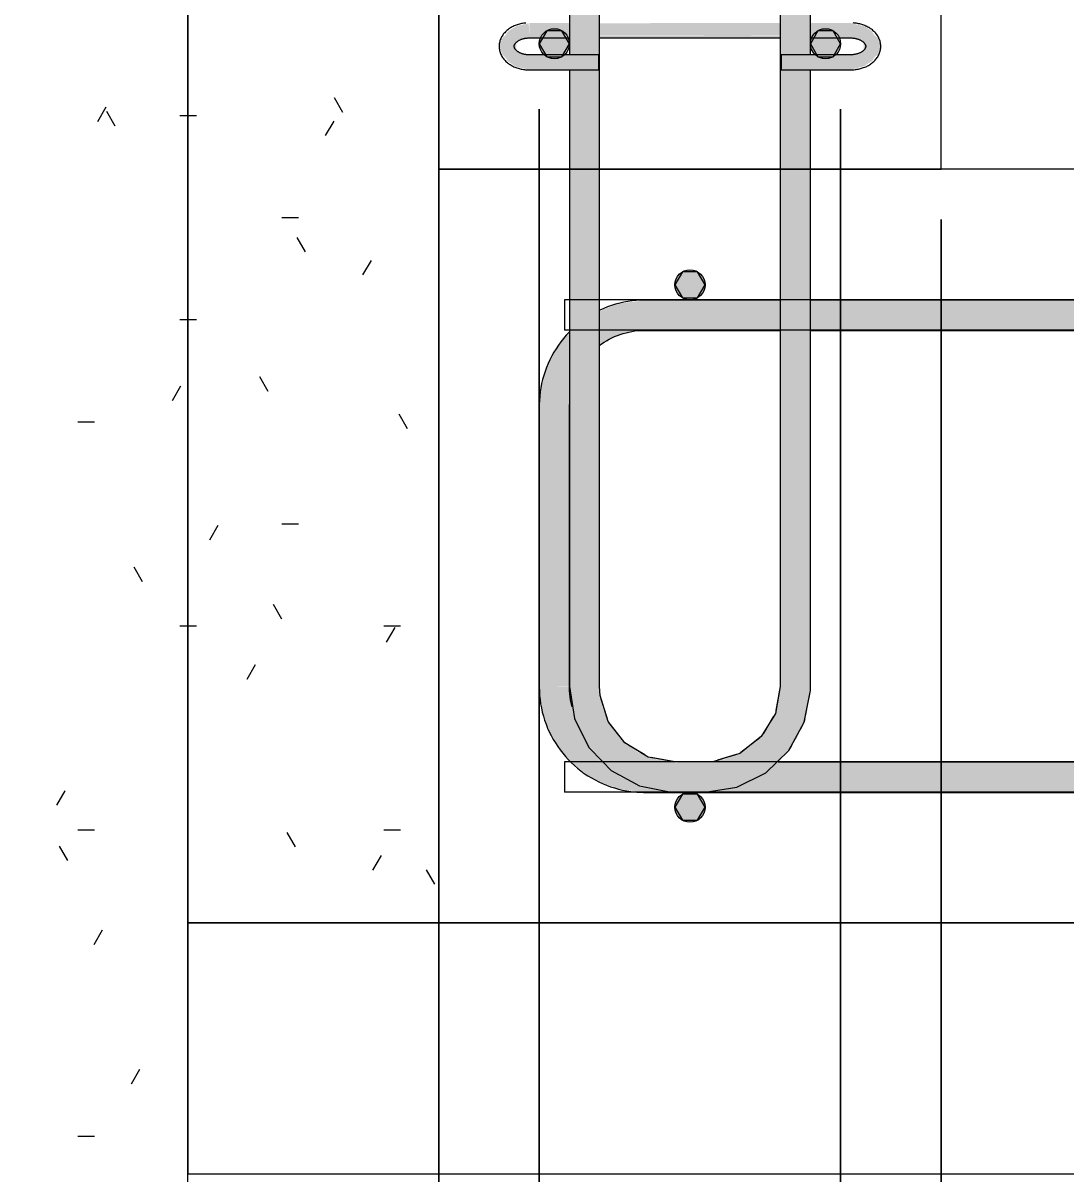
# Model space of a CAD drawing. Header units: millimetres. Extents: x 23200 to 49062, y -2858 to 35213.
# Drawn here: x 40989.7 to 41405.1, y -2100.1 to -1641.7 of the extents above; entities that cross this region are included whole.
import ezdxf

# ---------------------------------------------------------------- set-up
doc = ezdxf.new("R2010")
doc.units = ezdxf.units.MM
for name, color, linetype, lineweight in [('AA_Dim', 7, 'Continuous', 9), ('AA_Dim-20', 7, 'Continuous', 9), ('AF_Element', 7, 'Continuous', 20), ('AF_Element_Грунт', 253, 'Continuous', 20), ('AF_Perekritie', 7, 'Continuous', 60), ('AF_Perekritie_Опалубка', 253, 'Continuous', 20), ('KR_Armatura', 7, 'Continuous', 20), ('KR_Armatura_Tonkie', 7, 'Continuous', 20), ('KR_Fundament', 7, 'Continuous', 20)]:
    doc.layers.add(name, color=color, linetype=linetype, lineweight=lineweight)
doc.styles.add('ISOCPEUR_1', font='isocpeur.ttf', dxfattribs={"width": 0.9, "height": 50})
doc.dimstyles.new('00_Точн_3_знака__прозр_', dxfattribs={"dimscale": 304.8, "dimtxt": 49.799059, "dimasz": 0.111549, "dimexe": 0.098425, "dimexo": 0.065617, "dimgap": 0.006562, "dimtad": 1, "dimdec": 3, "dimrnd": 0.001, "dimdsep": 46, "dimtxsty": 'ISOCPEUR_1', "dimblk1": 'OBLIQUE', "dimblk2": 'OBLIQUE', "dimsah": 1, "dimcen": 0.09, "dimdle": 0.098425, "dimazin": 0, "dimtfac": 1, "dimtdec": 4, "dimtix": 1, "dimtmove": 0, "dimatfit": 3, "dimfxl": 1, "dimtvp": 1, "dimtolj": 1, "dimtzin": 0, "dimlwd": 18, "dimlwe": 18, "dimarcsym": 2})
doc.dimstyles.new('05_Округл_1мм__прозр_', dxfattribs={"dimscale": 304.8, "dimtxt": 49.799059, "dimasz": 0.111549, "dimexe": 0.098425, "dimexo": 0.065617, "dimgap": 0.006562, "dimtad": 1, "dimdec": 0, "dimdsep": 46, "dimtxsty": 'ISOCPEUR_1', "dimblk1": 'OBLIQUE', "dimblk2": 'OBLIQUE', "dimsah": 1, "dimcen": 0.09, "dimdle": 0.098425, "dimazin": 0, "dimtfac": 1, "dimtdec": 4, "dimtix": 1, "dimtmove": 0, "dimatfit": 3, "dimfxl": 1, "dimtvp": 1, "dimtolj": 1, "dimtzin": 0, "dimlwd": 18, "dimlwe": 18, "dimarcsym": 2})
doc.dimstyles.new('05_Округл_1мм__прозр__1', dxfattribs={"dimscale": 304.8, "dimtxt": 49.799059, "dimasz": 0.111549, "dimexe": 0.098425, "dimexo": 0.065617, "dimgap": 0.006562, "dimtad": 1, "dimdec": 0, "dimdsep": 46, "dimtxsty": 'ISOCPEUR_1', "dimblk1": 'OBLIQUE', "dimblk2": 'OBLIQUE', "dimsah": 1, "dimcen": 0.09, "dimdle": 0.098425, "dimazin": 0, "dimtfac": 1, "dimtdec": 4, "dimtix": 1, "dimtmove": 1, "dimatfit": 3, "dimfxl": 1, "dimtvp": 1, "dimtolj": 1, "dimtzin": 0, "dimlwd": 18, "dimlwe": 18, "dimarcsym": 2})
pattern_1 = [(0, (-40349.91, -175), (162.56, 40.64), [6.706, -115.214, 6.706, -115.214, -650.24]), (0, (-40349.91, -175), (162.56, 40.64), [-243.84, 6.706, -237.134, 6.706, -115.214, -284.48]), (0, (-40349.91, -175), (162.56, 40.64), [-609.6, 6.706, -74.574, 6.706, -196.494]), (120, (-40288.95, -154.68), (-116.47527, 120.4611), [6.706, -115.214, 6.706, -115.214, -650.24]), (120, (-40288.95, -154.68), (-116.47527, 120.4611), [-243.84, 6.706, -237.134, 6.706, -115.214, -284.48]), (120, (-40288.95, -154.68), (-116.47527, 120.4611), [-609.6, 6.706, -74.574, 6.706, -196.494]), (240, (-40268.63, -73.4), (-46.08473, -161.1011), [6.706, -115.214, 6.706, -115.214, -650.24]), (240, (-40268.63, -73.4), (-46.08473, -161.1011), [-243.84, 6.706, -237.134, 6.706, -115.214, -284.48]), (240, (-40268.63, -73.4), (-46.08473, -161.1011), [-609.6, 6.706, -74.574, 6.706, -196.494])]

# ---------------------------------------------------------------- blocks, each defined once
blk = doc.blocks.new('Перекрытия 2 - Перекрытия 1-3673030-Сечение 5')
at = {"layer": 'AF_Perekritie', "lineweight": 20}
for p, q in [((-34545, -270.13), (-34545, -1700)), ((-34345, -1700), (-34345, -270.13)), ((-34545, -1700), (-34345, -1700))]:
    blk.add_line(p, q, dxfattribs=at)
blk = doc.blocks.new('265_Выпуск П одной длины _НесАрм_РабПлоск_ - В1 _d12_-V55-Сечение 5')
at = {"layer": 'KR_Armatura_Tonkie'}
for p, q in [((-34493, -1647.68), (-34493, -1654.45)), ((-34481, -1752), (-34481, -1647.68)), ((-34409, -1647.66), (-34409, -1752)), ((-34397, -1654.41), (-34397, -1647.67)), ((-34493, -1660.41), (-34493, -1752)), ((-34397, -1752), (-34397, -1660.37)), ((-34493, -1752), (-34493, -1764)), ((-34481, -1756.51), (-34481, -1752)), ((-34493, -1764), (-34493, -1764.81)), ((-34409, -1764.11), (-34409, -1906)), ((-34397, -1906), (-34397, -1764.1)), ((-34481, -1906), (-34481, -1770.44)), ((-34493, -1794.13), (-34493, -1906)), ((-34409, -1906), (-34410.75, -1915.51)), ((-34478.03, -1918.46), (-34480.34, -1910.99)), ((-34471.36, -1927.87), (-34477.27, -1920.3)), ((-34411.79, -1918.03), (-34415.72, -1924.52)), ((-34463.03, -1933.21), (-34469.52, -1929.28)), ((-34417.13, -1926.36), (-34424.7, -1932.27)), ((-34426.54, -1933.03), (-34434.01, -1935.34)), ((-34451, -1936), (-34460.51, -1934.25)), ((-34439, -1936), (-34451, -1936))]:
    blk.add_line(p, q, dxfattribs=at)
at = {"layer": 'KR_Armatura_Tonkie', "flags": 128}
for points in [[(-34397.57, -1910.33), (-34397.03, -1907.53), (-34397, -1906)], [(-34400.86, -1922.74), (-34399.45, -1920.14), (-34399.16, -1918.63)], [(-34407.31, -1933.1), (-34405.57, -1931.42), (-34404.48, -1929.41)]]:
    blk.add_lwpolyline(points, dxfattribs=at)
blk = doc.blocks.new('265_Выпуск П одной длины _НесАрм_РабПлоск_ - В1 _d12_-V56-Сечение 5')
at = {"layer": 'KR_Armatura_Tonkie'}
for points in [[(-34493, -1906), (-34481, -1906), (-34481.2, 430), (-34493, 430), (-34492.8, -454.41), (-34481.27, -454.51), (-34481.43, -460.41), (-34493, -460.41), (-34492.8, -854.41), (-34481.27, -854.51), (-34481.27, -860.41), (-34493, -860.41), (-34492.8, -1254.41), (-34481.27, -1254.51), (-34481.27, -1260.41), (-34493, -1260.41), (-34492.8, -1654.41), (-34481.27, -1654.51), (-34481.27, -1660.41), (-34493, -1660.41), (-34493, -1897.57)], [(-34403, -1906), (-34397, -1906), (-34397.2, -1660.41), (-34408.73, -1660.31), (-34408.73, -1654.41), (-34397, -1654.41), (-34397.2, -1260.41), (-34408.73, -1260.31), (-34408.63, -1254.41), (-34397, -1254.41), (-34397.2, -860.41), (-34408.73, -860.31), (-34408.53, -854.41), (-34397, -854.41), (-34397.2, -460.41), (-34408.73, -460.31), (-34408.73, -454.41), (-34397, -454.41), (-34397.2, 430), (-34409, 430), (-34408.77, -1906), (-34404.55, -1906)], [(-34451, -1948), (-34451, -1936), (-34459.29, -1934.76), (-34466, -1931.98), (-34472.21, -1927.21), (-34476.98, -1921), (-34479.98, -1913.76), (-34481.2, -1906), (-34493, -1906), (-34491.57, -1916.87), (-34487.37, -1927), (-34480.31, -1936), (-34471.51, -1942.58), (-34461.13, -1946.67), (-34454.08, -1947.59)], [(-34439, -1948), (-34428.13, -1946.57), (-34417.8, -1942.22), (-34408.94, -1935.23), (-34402.42, -1926.51), (-34398.43, -1916.87), (-34397.2, -1906), (-34409, -1906), (-34410.24, -1914.29), (-34413.02, -1921), (-34417.79, -1927.21), (-34424, -1931.98), (-34431.24, -1934.98), (-34439, -1936.2), (-34439, -1947.8)], [(-34443.52, -1948), (-34439, -1947.8), (-34439, -1936), (-34451, -1936.23), (-34451, -1948), (-34450.56, -1948)]]:
    blk.add_hatch(color=256, dxfattribs=at).paths.add_polyline_path(points)
for p, q in [((-34481, -1752), (-34481, -228.13)), ((-34409, -228.13), (-34409, -1752)), ((-34397, -1654.41), (-34397, -1260.37)), ((-34493, -1260.41), (-34493, -1654.45)), ((-34493, -1660.41), (-34493, -1752)), ((-34397, -1752), (-34397, -1660.37)), ((-34493, -1752), (-34493, -1764)), ((-34481, -1764), (-34481, -1752)), ((-34409, -1752), (-34409, -1764)), ((-34397, -1764), (-34397, -1752)), ((-34493, -1764), (-34493, -1906)), ((-34481, -1906), (-34481, -1764)), ((-34409, -1764), (-34409, -1906)), ((-34397, -1906), (-34397, -1764)), ((-34439, -1936), (-34451, -1936)), ((-34451, -1948), (-34439, -1948))]:
    blk.add_line(p, q, dxfattribs=at)
at = {"layer": 'KR_Armatura_Tonkie', "flags": 128}
for points in [[(-34493, -1906), (-34491.04, -1918.69), (-34485.33, -1930.19), (-34479.89, -1935.84)], [(-34451, -1936), (-34461.66, -1934.04), (-34470.92, -1928.43), (-34477.59, -1919.89), (-34480.79, -1909.54), (-34481, -1906)], [(-34409, -1906), (-34410.96, -1916.66), (-34416.57, -1925.92), (-34425.11, -1932.59), (-34435.46, -1935.79), (-34439, -1936)], [(-34410.15, -1935.84), (-34405.57, -1931.42), (-34399.45, -1920.14), (-34397.03, -1907.53), (-34397, -1906)], [(-34479.73, -1936), (-34476.42, -1939.43), (-34465.14, -1945.55), (-34452.53, -1947.97), (-34451, -1948)], [(-34439, -1948), (-34426.31, -1946.04), (-34414.81, -1940.33), (-34410.32, -1936)]]:
    blk.add_lwpolyline(points, dxfattribs=at)
blk = doc.blocks.new('грунт подушка2 - грунт подушка2-3862948-Сечение 5')
at = {"layer": 'AF_Element', "lineweight": 9}
h = blk.add_hatch(dxfattribs=at)
h.set_pattern_fill('FP_6', color=256, style=0, pattern_type=2)
h.set_pattern_definition(pattern_1)
h.paths.add_polyline_path([(-34645, -2000), (-34545, -2000), (-34545, -1200), (-34645, -1200), (-34645, -1961.35)])
at = {"layer": 'AF_Element'}
for p, q in [((-34645, -1200), (-34645, -2000)), ((-34545, -2000), (-34545, -1200)), ((-34645, -2000), (-34545, -2000))]:
    blk.add_line(p, q, dxfattribs=at)
blk = doc.blocks.new('грунт подушка6 - грунт подушка1-3863630-Сечение 5')
at = {"layer": 'AF_Element', "lineweight": 9}
h = blk.add_hatch(dxfattribs=at)
h.set_pattern_fill('FP_6', color=256, style=0, pattern_type=2)
h.set_pattern_definition(pattern_1)
h.paths.add_polyline_path([(-34830.58, -2300.13), (-34645, -2300.13), (-34645, -1200.13), (-34830.58, -1200.13), (-34830.58, -1703.79), (-34814.88, -1703.79), (-34814.88, -1726.31), (-34830.58, -1726.31), (-34795.94, -1737.31), (-34830.58, -1748.31), (-34830.58, -2165.44)])
at = {"layer": 'AF_Element'}
blk.add_line((-34645, -2300.13), (-34645, -1200.13), dxfattribs=at)
blk = doc.blocks.new('261_Шпилька массив _НесАрм_РабПлоск_ - 6 А240-3909378-Сечение 5')
at = {"layer": 'KR_Armatura_Tonkie', "flags": 128}
for points in [[(-34510.33, -1641.74), (-34510.77, -1641.78), (-34511.21, -1641.84), (-34511.65, -1641.91), (-34512.08, -1641.99), (-34512.52, -1642.08), (-34512.94, -1642.19), (-34513.36, -1642.31), (-34513.78, -1642.44), (-34514.19, -1642.59), (-34514.6, -1642.74), (-34515, -1642.91), (-34515.39, -1643.09), (-34515.77, -1643.29), (-34516.15, -1643.49), (-34516.52, -1643.71), (-34516.87, -1643.94), (-34517.22, -1644.19), (-34517.56, -1644.44), (-34517.89, -1644.71), (-34518.2, -1644.99), (-34518.5, -1645.28), (-34518.79, -1645.59), (-34519.07, -1645.91), (-34519.33, -1646.24), (-34519.58, -1646.58), (-34519.81, -1646.93), (-34520.02, -1647.29), (-34520.21, -1647.67), (-34520.38, -1648.05), (-34520.54, -1648.44), (-34520.67, -1648.84), (-34520.78, -1649.25), (-34520.87, -1649.67), (-34520.94, -1650.09), (-34520.98, -1650.51), (-34521, -1650.93), (-34521, -1651.05)], [(-34369, -1651.05), (-34369.01, -1650.62), (-34369.05, -1650.2), (-34369.11, -1649.78), (-34369.19, -1649.36), (-34369.3, -1648.95), (-34369.42, -1648.55), (-34369.57, -1648.16), (-34369.74, -1647.77), (-34369.93, -1647.39), (-34370.14, -1647.03), (-34370.36, -1646.67), (-34370.6, -1646.33), (-34370.86, -1646), (-34371.13, -1645.67), (-34371.42, -1645.37), (-34371.72, -1645.07), (-34372.03, -1644.79), (-34372.35, -1644.51), (-34372.69, -1644.25), (-34373.03, -1644.01), (-34373.39, -1643.77), (-34373.75, -1643.55), (-34374.13, -1643.34), (-34374.51, -1643.14), (-34374.9, -1642.96), (-34375.29, -1642.79), (-34375.7, -1642.63), (-34376.11, -1642.48), (-34376.52, -1642.34), (-34376.94, -1642.22), (-34377.37, -1642.11), (-34377.8, -1642.01), (-34378.23, -1641.93), (-34378.67, -1641.86), (-34379.11, -1641.8), (-34379.55, -1641.75), (-34379.99, -1641.71)], [(-34376.47, -1648.92), (-34376.31, -1649.04), (-34376.16, -1649.15), (-34376.01, -1649.27), (-34375.88, -1649.39), (-34375.76, -1649.51)], [(-34521, -1651.05), (-34520.99, -1651.47), (-34520.95, -1651.89), (-34520.89, -1652.31), (-34520.81, -1652.73), (-34520.7, -1653.14), (-34520.58, -1653.54), (-34520.43, -1653.93), (-34520.26, -1654.32), (-34520.07, -1654.7), (-34519.86, -1655.06), (-34519.64, -1655.42), (-34519.4, -1655.76), (-34519.14, -1656.1), (-34518.87, -1656.42), (-34518.58, -1656.72), (-34518.28, -1657.02), (-34517.97, -1657.31), (-34517.65, -1657.58), (-34517.31, -1657.84), (-34516.97, -1658.08), (-34516.61, -1658.32), (-34516.25, -1658.54), (-34515.87, -1658.75), (-34515.49, -1658.95), (-34515.1, -1659.13), (-34514.71, -1659.3), (-34514.3, -1659.46), (-34513.89, -1659.61), (-34513.48, -1659.75), (-34513.06, -1659.87), (-34512.63, -1659.98), (-34512.2, -1660.08), (-34511.77, -1660.16), (-34511.33, -1660.23), (-34510.89, -1660.29), (-34510.45, -1660.34), (-34510.01, -1660.38), (-34509.56, -1660.4), (-34509.12, -1660.41), (-34509, -1660.41)], [(-34513.53, -1653.17), (-34513.69, -1653.05), (-34513.84, -1652.94), (-34513.99, -1652.82), (-34514.12, -1652.7), (-34514.24, -1652.58)], [(-34381, -1660.41), (-34380.56, -1660.4), (-34380.11, -1660.38), (-34379.67, -1660.35), (-34379.23, -1660.31), (-34378.79, -1660.25), (-34378.35, -1660.18), (-34377.92, -1660.1), (-34377.48, -1660.01), (-34377.06, -1659.9), (-34376.64, -1659.78), (-34376.22, -1659.65), (-34375.81, -1659.51), (-34375.4, -1659.35), (-34375, -1659.18), (-34374.61, -1659), (-34374.23, -1658.8), (-34373.85, -1658.6), (-34373.48, -1658.38), (-34373.13, -1658.15), (-34372.78, -1657.9), (-34372.44, -1657.65), (-34372.11, -1657.38), (-34371.8, -1657.1), (-34371.5, -1656.81), (-34371.21, -1656.5), (-34370.93, -1656.18), (-34370.67, -1655.85), (-34370.42, -1655.51), (-34370.19, -1655.16), (-34369.98, -1654.8), (-34369.79, -1654.42), (-34369.62, -1654.04), (-34369.46, -1653.65), (-34369.33, -1653.25), (-34369.22, -1652.84), (-34369.13, -1652.42), (-34369.06, -1652.01), (-34369.02, -1651.58), (-34369, -1651.16), (-34369, -1651.05)]]:
    blk.add_lwpolyline(points, dxfattribs=at)
blk = doc.blocks.new('261_Шпилька массив _НесАрм_РабПлоск_ - 6 А240-3909201-Сечение 5')
at = {"layer": 'KR_Armatura_Tonkie'}
for points in [[(-34509, -1659.53), (-34509, -1654.41), (-34514.2, -1652.99), (-34514.2, -1648.92), (-34509, -1646.8), (-34509.22, -1641.78), (-34509.43, -1641.88), (-34513.96, -1642.9), (-34517.49, -1645.05), (-34518.34, -1646.5), (-34519.69, -1647.77), (-34521, -1651.05), (-34517.49, -1657.05), (-34510.35, -1659.14)], [(-34381, -1659.53), (-34372.51, -1657.05), (-34369, -1651.05), (-34370.33, -1647.69), (-34371.73, -1646.38), (-34372.51, -1645.05), (-34375.26, -1643.09), (-34381, -1641.78), (-34381, -1646.8), (-34375.8, -1648.92), (-34375.8, -1652.44), (-34376.4, -1653.15), (-34381, -1654.51), (-34381, -1658.91)], [(-34485.78, -1659.53), (-34481.27, -1659.53), (-34481.27, -1654.41), (-34509, -1654.51), (-34509, -1659.53), (-34499.87, -1659.53)], [(-34387.16, -1659.53), (-34381, -1659.53), (-34381, -1654.41), (-34408.73, -1654.51), (-34408.73, -1659.53), (-34401.25, -1659.53)], [(-34485.78, -1660.41), (-34481.27, -1660.31), (-34481.27, -1659.53), (-34509, -1659.53), (-34509, -1660.41), (-34499.87, -1660.41)], [(-34387.16, -1660.41), (-34381, -1660.31), (-34381, -1659.53), (-34408.73, -1659.53), (-34408.73, -1660.41), (-34401.25, -1660.41)]]:
    blk.add_hatch(color=256, dxfattribs=at).paths.add_polyline_path(points)
h = blk.add_hatch(color=256, dxfattribs=at)
h.paths.add_polyline_path([(-34443.52, -1646.8), (-34409, -1646.67), (-34409, -1641.68), (-34481, -1641.85), (-34481, -1646.8), (-34457.61, -1646.8)])
h.paths.add_polyline_path([(-34508.37, -1646.8), (-34493, -1646.8), (-34493, -1641.68), (-34509, -1641.78), (-34509, -1646.8)])
h.paths.add_polyline_path([(-34381, -1646.8), (-34381, -1641.68), (-34397, -1641.78), (-34397, -1646.8), (-34387.09, -1646.8)])
h = blk.add_hatch(color=256, dxfattribs=at)
h.paths.add_polyline_path([(-34509, -1660.41), (-34509, -1659.53), (-34517.49, -1657.05), (-34514.4, -1659.07), (-34509.22, -1660.31)])
h.paths.add_polyline_path([(-34518.27, -1655.71), (-34520.95, -1651.18), (-34519.67, -1654.4), (-34518.8, -1655.22)])
h.paths.add_polyline_path([(-34514.2, -1649.65), (-34513.53, -1648.92), (-34509, -1647.58), (-34509, -1646.8), (-34514.2, -1648.94)])
h = blk.add_hatch(color=256, dxfattribs=at)
h.paths.add_polyline_path([(-34385.69, -1647.68), (-34381, -1647.58), (-34381, -1646.8), (-34397, -1646.8), (-34397, -1647.68), (-34387.16, -1647.68)])
h.paths.add_polyline_path([(-34509, -1647.68), (-34493, -1647.58), (-34493, -1646.8), (-34509, -1646.8), (-34509, -1647.58)])
h.paths.add_polyline_path([(-34481, -1647.68), (-34409, -1647.51), (-34409, -1646.8), (-34481, -1646.91), (-34481, -1647.6)])
h = blk.add_hatch(color=256, dxfattribs=at)
h.paths.add_polyline_path([(-34381, -1660.41), (-34379.63, -1660.01), (-34375.6, -1658.92), (-34373.07, -1657.21), (-34381, -1659.53), (-34381, -1660.31)])
h.paths.add_polyline_path([(-34371.66, -1655.59), (-34370.31, -1654.32), (-34369, -1651.05), (-34371.44, -1655.22)])
h.paths.add_polyline_path([(-34375.8, -1649.1), (-34375.8, -1648.92), (-34381, -1646.8), (-34381, -1647.68), (-34375.89, -1649.08)])
for p, q in [((-34509, -1647.68), (-34493, -1647.68)), ((-34481, -1647.68), (-34408.98, -1647.68)), ((-34397.02, -1647.68), (-34381, -1647.68)), ((-34481.27, -1654.41), (-34509, -1654.41)), ((-34481.27, -1654.41), (-34481.27, -1659.53)), ((-34481.27, -1655.21), (-34481.27, -1654.51)), ((-34381, -1654.41), (-34408.73, -1654.41)), ((-34408.73, -1659.53), (-34408.73, -1654.41)), ((-34408.73, -1654.51), (-34408.73, -1655.21)), ((-34481.27, -1660.31), (-34481.27, -1655.29)), ((-34408.73, -1655.29), (-34408.73, -1660.31)), ((-34509, -1660.41), (-34481.27, -1660.41)), ((-34481.27, -1659.53), (-34481.27, -1660.41)), ((-34408.73, -1660.41), (-34408.73, -1659.53)), ((-34408.73, -1660.41), (-34381, -1660.41))]:
    blk.add_line(p, q, dxfattribs=at)
at = {"layer": 'KR_Armatura_Tonkie', "flags": 128}
for points in [[(-34510.33, -1641.74), (-34510.77, -1641.78), (-34511.21, -1641.84), (-34511.65, -1641.91), (-34512.08, -1641.99), (-34512.52, -1642.08), (-34512.94, -1642.19), (-34513.36, -1642.31), (-34513.78, -1642.44), (-34514.19, -1642.59), (-34514.6, -1642.74), (-34515, -1642.91), (-34515.39, -1643.09), (-34515.77, -1643.29), (-34516.15, -1643.49), (-34516.52, -1643.71), (-34516.87, -1643.94), (-34517.22, -1644.19), (-34517.56, -1644.44), (-34517.89, -1644.71), (-34518.2, -1644.99), (-34518.5, -1645.28), (-34518.79, -1645.59), (-34519.07, -1645.91), (-34519.33, -1646.24), (-34519.58, -1646.58), (-34519.81, -1646.93), (-34520.02, -1647.29), (-34520.21, -1647.67), (-34520.38, -1648.05), (-34520.54, -1648.44), (-34520.67, -1648.84), (-34520.78, -1649.25), (-34520.87, -1649.67), (-34520.94, -1650.09), (-34520.98, -1650.51), (-34521, -1650.93), (-34521, -1651.05)], [(-34369, -1651.05), (-34369.01, -1650.62), (-34369.05, -1650.2), (-34369.11, -1649.78), (-34369.19, -1649.36), (-34369.3, -1648.95), (-34369.42, -1648.55), (-34369.57, -1648.16), (-34369.74, -1647.77), (-34369.93, -1647.39), (-34370.14, -1647.03), (-34370.36, -1646.67), (-34370.6, -1646.33), (-34370.86, -1646), (-34371.13, -1645.67), (-34371.42, -1645.37), (-34371.72, -1645.07), (-34372.03, -1644.79), (-34372.35, -1644.51), (-34372.69, -1644.25), (-34373.03, -1644.01), (-34373.39, -1643.77), (-34373.75, -1643.55), (-34374.13, -1643.34), (-34374.51, -1643.14), (-34374.9, -1642.96), (-34375.29, -1642.79), (-34375.7, -1642.63), (-34376.11, -1642.48), (-34376.52, -1642.34), (-34376.94, -1642.22), (-34377.37, -1642.11), (-34377.8, -1642.01), (-34378.23, -1641.93), (-34378.67, -1641.86), (-34379.11, -1641.8), (-34379.55, -1641.75), (-34379.99, -1641.71)], [(-34515, -1651.05), (-34515, -1650.96), (-34514.99, -1650.87), (-34514.98, -1650.79), (-34514.96, -1650.7), (-34514.94, -1650.61), (-34514.91, -1650.51), (-34514.87, -1650.42), (-34514.83, -1650.32), (-34514.77, -1650.21), (-34514.71, -1650.11), (-34514.65, -1650), (-34514.57, -1649.89), (-34514.48, -1649.77), (-34514.38, -1649.66), (-34514.27, -1649.54), (-34514.15, -1649.42), (-34514.02, -1649.3), (-34513.88, -1649.18), (-34513.73, -1649.07), (-34513.57, -1648.95), (-34513.4, -1648.84), (-34513.22, -1648.73), (-34513.03, -1648.62), (-34512.83, -1648.52), (-34512.62, -1648.42), (-34512.41, -1648.33), (-34512.18, -1648.24), (-34511.95, -1648.16), (-34511.71, -1648.08), (-34511.47, -1648.01), (-34511.22, -1647.94), (-34510.96, -1647.88), (-34510.7, -1647.83), (-34510.43, -1647.79), (-34510.17, -1647.75), (-34509.9, -1647.72), (-34509.62, -1647.7), (-34509.35, -1647.69), (-34509.07, -1647.68), (-34509, -1647.68)], [(-34381, -1647.68), (-34380.72, -1647.69), (-34380.45, -1647.7), (-34380.18, -1647.72), (-34379.91, -1647.74), (-34379.64, -1647.78), (-34379.37, -1647.82), (-34379.11, -1647.87), (-34378.85, -1647.93), (-34378.6, -1647.99), (-34378.35, -1648.06), (-34378.11, -1648.13), (-34377.88, -1648.22), (-34377.65, -1648.3), (-34377.44, -1648.4), (-34377.22, -1648.49), (-34377.02, -1648.6), (-34376.83, -1648.7), (-34376.65, -1648.81), (-34376.47, -1648.92), (-34376.31, -1649.04), (-34376.16, -1649.15), (-34376.01, -1649.27), (-34375.88, -1649.39), (-34375.76, -1649.51), (-34375.65, -1649.62), (-34375.55, -1649.74), (-34375.46, -1649.85), (-34375.37, -1649.97), (-34375.3, -1650.08), (-34375.24, -1650.18), (-34375.19, -1650.29), (-34375.14, -1650.39), (-34375.1, -1650.49), (-34375.07, -1650.58), (-34375.05, -1650.67), (-34375.03, -1650.76), (-34375.01, -1650.85), (-34375, -1650.94), (-34375, -1651.02), (-34375, -1651.05)], [(-34521, -1651.05), (-34520.99, -1651.47), (-34520.95, -1651.89), (-34520.89, -1652.31), (-34520.81, -1652.73), (-34520.7, -1653.14), (-34520.58, -1653.54), (-34520.43, -1653.93), (-34520.26, -1654.32), (-34520.07, -1654.7), (-34519.86, -1655.06), (-34519.64, -1655.42), (-34519.4, -1655.76), (-34519.14, -1656.1), (-34518.87, -1656.42), (-34518.58, -1656.72), (-34518.28, -1657.02), (-34517.97, -1657.31), (-34517.65, -1657.58), (-34517.31, -1657.84), (-34516.97, -1658.08), (-34516.61, -1658.32), (-34516.25, -1658.54), (-34515.87, -1658.75), (-34515.49, -1658.95), (-34515.1, -1659.13), (-34514.71, -1659.3), (-34514.3, -1659.46), (-34513.89, -1659.61), (-34513.48, -1659.75), (-34513.06, -1659.87), (-34512.63, -1659.98), (-34512.2, -1660.08), (-34511.77, -1660.16), (-34511.33, -1660.23), (-34510.89, -1660.29), (-34510.45, -1660.34), (-34510.01, -1660.38), (-34509.56, -1660.4), (-34509.12, -1660.41), (-34509, -1660.41)], [(-34509, -1654.41), (-34509.28, -1654.41), (-34509.55, -1654.39), (-34509.82, -1654.37), (-34510.09, -1654.35), (-34510.36, -1654.31), (-34510.63, -1654.27), (-34510.89, -1654.22), (-34511.15, -1654.17), (-34511.4, -1654.1), (-34511.65, -1654.03), (-34511.89, -1653.96), (-34512.12, -1653.87), (-34512.35, -1653.79), (-34512.56, -1653.69), (-34512.78, -1653.6), (-34512.98, -1653.5), (-34513.17, -1653.39), (-34513.35, -1653.28), (-34513.53, -1653.17), (-34513.69, -1653.05), (-34513.84, -1652.94), (-34513.99, -1652.82), (-34514.12, -1652.7), (-34514.24, -1652.58), (-34514.35, -1652.47), (-34514.45, -1652.35), (-34514.54, -1652.24), (-34514.63, -1652.12), (-34514.7, -1652.01), (-34514.76, -1651.91), (-34514.81, -1651.8), (-34514.86, -1651.7), (-34514.9, -1651.6), (-34514.93, -1651.51), (-34514.95, -1651.42), (-34514.97, -1651.33), (-34514.99, -1651.24), (-34515, -1651.15), (-34515, -1651.07), (-34515, -1651.05)], [(-34381, -1660.41), (-34380.56, -1660.4), (-34380.11, -1660.38), (-34379.67, -1660.35), (-34379.23, -1660.31), (-34378.79, -1660.25), (-34378.35, -1660.18), (-34377.92, -1660.1), (-34377.48, -1660.01), (-34377.06, -1659.9), (-34376.64, -1659.78), (-34376.22, -1659.65), (-34375.81, -1659.51), (-34375.4, -1659.35), (-34375, -1659.18), (-34374.61, -1659), (-34374.23, -1658.8), (-34373.85, -1658.6), (-34373.48, -1658.38), (-34373.13, -1658.15), (-34372.78, -1657.9), (-34372.44, -1657.65), (-34372.11, -1657.38), (-34371.8, -1657.1), (-34371.5, -1656.81), (-34371.21, -1656.5), (-34370.93, -1656.18), (-34370.67, -1655.85), (-34370.42, -1655.51), (-34370.19, -1655.16), (-34369.98, -1654.8), (-34369.79, -1654.42), (-34369.62, -1654.04), (-34369.46, -1653.65), (-34369.33, -1653.25), (-34369.22, -1652.84), (-34369.13, -1652.42), (-34369.06, -1652.01), (-34369.02, -1651.58), (-34369, -1651.16), (-34369, -1651.05)], [(-34375, -1651.05), (-34375, -1651.13), (-34375.01, -1651.22), (-34375.02, -1651.3), (-34375.04, -1651.39), (-34375.06, -1651.48), (-34375.09, -1651.58), (-34375.13, -1651.67), (-34375.17, -1651.77), (-34375.23, -1651.88), (-34375.29, -1651.98), (-34375.35, -1652.09), (-34375.43, -1652.21), (-34375.52, -1652.32), (-34375.62, -1652.44), (-34375.73, -1652.55), (-34375.85, -1652.67), (-34375.98, -1652.79), (-34376.12, -1652.91), (-34376.27, -1653.02), (-34376.43, -1653.14), (-34376.6, -1653.25), (-34376.78, -1653.36), (-34376.97, -1653.47), (-34377.17, -1653.57), (-34377.38, -1653.67), (-34377.59, -1653.76), (-34377.82, -1653.85), (-34378.05, -1653.94), (-34378.29, -1654.01), (-34378.53, -1654.08), (-34378.78, -1654.15), (-34379.04, -1654.21), (-34379.3, -1654.26), (-34379.57, -1654.3), (-34379.83, -1654.34), (-34380.1, -1654.37), (-34380.38, -1654.39), (-34380.65, -1654.4), (-34380.93, -1654.41), (-34381, -1654.41)]]:
    blk.add_lwpolyline(points, dxfattribs=at)
blk = doc.blocks.new('350_Стержень П торец СК-СГ _НесАрм_РабПлоск_ - 350_Стержень П торец СК-СГ _НесАрм_РабПлоск_-3923005-Сечение 5')
at = {"layer": 'KR_Armatura_Tonkie'}
for p, q in [((-34408.99, -1752.13), (-34463.01, -1752.13)), ((-33905.01, -1752.13), (-34397.01, -1752.13)), ((-34463.01, -1764.13), (-34408.99, -1764.13)), ((-34397.01, -1764.13), (-33905.01, -1764.13)), ((-34505.01, -1794.13), (-34505.01, -1906.13)), ((-34493.01, -1906.13), (-34493.01, -1794.13)), ((-33905.01, -1936.13), (-34409.86, -1936.13)), ((-34463.01, -1948.13), (-33905.01, -1948.13))]:
    blk.add_line(p, q, dxfattribs=at)
at = {"layer": 'KR_Armatura_Tonkie', "flags": 128}
for points in [[(-34463.01, -1752.13), (-34464.69, -1752.16), (-34466.37, -1752.26), (-34468.04, -1752.43), (-34469.7, -1752.66), (-34471.35, -1752.96), (-34472.99, -1753.33), (-34474.62, -1753.76), (-34476.22, -1754.26), (-34477.8, -1754.82), (-34479.36, -1755.44), (-34480.9, -1756.13)], [(-34493.14, -1764.87), (-34494.28, -1766.09), (-34495.38, -1767.37), (-34496.42, -1768.68), (-34497.42, -1770.04), (-34498.35, -1771.43), (-34499.23, -1772.87), (-34500.05, -1774.33), (-34500.81, -1775.83), (-34501.51, -1777.36), (-34502.15, -1778.91), (-34502.73, -1780.49), (-34503.25, -1782.09), (-34503.7, -1783.7), (-34504.08, -1785.34), (-34504.4, -1786.99), (-34504.65, -1788.65), (-34504.84, -1790.32), (-34504.95, -1792), (-34505.01, -1793.67), (-34505.01, -1794.13)], [(-34505.01, -1906.13), (-34504.98, -1907.81), (-34504.87, -1909.48), (-34504.71, -1911.16), (-34504.47, -1912.82), (-34504.17, -1914.47), (-34503.81, -1916.11), (-34503.37, -1917.73), (-34502.88, -1919.34), (-34502.32, -1920.92), (-34501.69, -1922.48), (-34501.01, -1924.02), (-34500.26, -1925.52), (-34499.46, -1927), (-34498.59, -1928.44), (-34497.67, -1929.84), (-34496.7, -1931.21), (-34495.67, -1932.54), (-34494.58, -1933.82), (-34493.45, -1935.06), (-34492.68, -1935.84)], [(-34492.52, -1936), (-34492.27, -1936.26), (-34491.04, -1937.4), (-34489.77, -1938.5), (-34488.45, -1939.54), (-34487.1, -1940.53), (-34485.7, -1941.47), (-34484.27, -1942.35), (-34482.8, -1943.17), (-34481.31, -1943.93), (-34479.78, -1944.63), (-34478.23, -1945.27), (-34476.65, -1945.85), (-34475.05, -1946.36), (-34473.43, -1946.81), (-34471.8, -1947.2), (-34470.15, -1947.52), (-34468.49, -1947.77), (-34466.82, -1947.95), (-34466.18, -1948)], [(-34466.18, -1948), (-34465.14, -1948.07), (-34463.46, -1948.13), (-34463.01, -1948.13)]]:
    blk.add_lwpolyline(points, dxfattribs=at)
blk = doc.blocks.new('350_Стержень П торец СК-СГ _НесАрм_РабПлоск_ - 350_Стержень П торец СК-СГ _НесАрм_РабПлоск_-V60-Сечение 5')
at = {"layer": 'KR_Armatura_Tonkie'}
h = blk.add_hatch(color=256, dxfattribs=at)
h.paths.add_polyline_path([(-34505.01, -1794.13), (-34493, -1794.06), (-34493, -1764.81), (-34499.38, -1773.13), (-34503.58, -1783.26), (-34504.21, -1788.02)])
h.paths.add_polyline_path([(-34481, -1770.44), (-34478.01, -1768.15), (-34470.77, -1765.15), (-34463.01, -1763.92), (-34463.01, -1752.13), (-34473.88, -1753.56), (-34481, -1756.51), (-34481, -1770.02)])
h = blk.add_hatch(color=256, dxfattribs=at)
h.paths.add_polyline_path([(-34133.56, -1764.13), (-33905.01, -1763.92), (-33905.01, -1752.13), (-34397, -1752.33), (-34397, -1764.13), (-34147.65, -1764.13)])
h.paths.add_polyline_path([(-34461.28, -1764.13), (-34409, -1763.92), (-34409, -1752.13), (-34463.01, -1752.33), (-34463.01, -1764.13)])
for points in [[(-34500.56, -1906.13), (-34493.01, -1906), (-34493.21, -1794.13), (-34505.01, -1794.13), (-34504.8, -1906.13), (-34502.01, -1906.13)], [(-34463.01, -1948.13), (-34463.01, -1946.1), (-34472, -1942.37), (-34480.7, -1935.7), (-34487.71, -1926.19), (-34491.57, -1916.87), (-34493.21, -1906.13), (-34505.01, -1906.13), (-34503.58, -1917), (-34499.38, -1927.13), (-34492.48, -1936), (-34484.01, -1942.5), (-34473.88, -1946.7), (-34463.98, -1948)], [(-34133.56, -1948.13), (-33905.01, -1947.92), (-33905.01, -1936.13), (-34410.13, -1936.33), (-34418.22, -1942.46), (-34428.13, -1946.57), (-34440, -1948), (-34452.55, -1947.8), (-34462.35, -1946.37), (-34463.01, -1946.1), (-34463.01, -1948.13), (-34147.65, -1948.13)]]:
    blk.add_hatch(color=256, dxfattribs=at).paths.add_polyline_path(points)
for p, q in [((-34408.99, -1752.13), (-34463.01, -1752.13)), ((-33905.01, -1752.13), (-34397.01, -1752.13)), ((-34463.01, -1764.13), (-34408.99, -1764.13)), ((-34397.01, -1764.13), (-33905.01, -1764.13)), ((-34505.01, -1794.13), (-34505.01, -1906.13)), ((-34493.01, -1794.13), (-34493, -1793.68)), ((-34493.01, -1906.13), (-34493.01, -1794.13)), ((-33905.01, -1936.13), (-34409.86, -1936.13)), ((-34463.01, -1948.13), (-33905.01, -1948.13))]:
    blk.add_line(p, q, dxfattribs=at)
at = {"layer": 'KR_Armatura_Tonkie', "flags": 128}
for points in [[(-34463.01, -1752.13), (-34464.69, -1752.16), (-34466.37, -1752.26), (-34468.04, -1752.43), (-34469.7, -1752.66), (-34471.35, -1752.96), (-34472.99, -1753.33), (-34474.62, -1753.76), (-34476.22, -1754.26), (-34477.8, -1754.82), (-34479.36, -1755.44), (-34480.9, -1756.13)], [(-34480.85, -1770.02), (-34480.21, -1769.55), (-34479.22, -1768.88), (-34478.2, -1768.26), (-34477.15, -1767.67), (-34476.08, -1767.12), (-34474.99, -1766.62), (-34473.88, -1766.17), (-34472.75, -1765.75), (-34471.61, -1765.39), (-34470.45, -1765.07), (-34469.29, -1764.79), (-34468.11, -1764.56), (-34466.92, -1764.38), (-34465.73, -1764.25), (-34464.53, -1764.17), (-34463.33, -1764.13), (-34463.01, -1764.13)], [(-34493.14, -1764.87), (-34494.28, -1766.09), (-34495.38, -1767.37), (-34496.42, -1768.68), (-34497.42, -1770.04), (-34498.35, -1771.43), (-34499.23, -1772.87), (-34500.05, -1774.33), (-34500.81, -1775.83), (-34501.51, -1777.36), (-34502.15, -1778.91), (-34502.73, -1780.49), (-34503.25, -1782.09), (-34503.7, -1783.7), (-34504.08, -1785.34), (-34504.4, -1786.99), (-34504.65, -1788.65), (-34504.84, -1790.32), (-34504.95, -1792), (-34505.01, -1793.67), (-34505.01, -1794.13)], [(-34505.01, -1906.13), (-34504.98, -1907.81), (-34504.87, -1909.48), (-34504.71, -1911.16), (-34504.47, -1912.82), (-34504.17, -1914.47), (-34503.81, -1916.11), (-34503.37, -1917.73), (-34502.88, -1919.34), (-34502.32, -1920.92), (-34501.69, -1922.48), (-34501.01, -1924.02), (-34500.26, -1925.52), (-34499.46, -1927), (-34498.59, -1928.44), (-34497.67, -1929.84), (-34496.7, -1931.21), (-34495.67, -1932.54), (-34494.58, -1933.82), (-34493.45, -1935.06), (-34492.68, -1935.84)], [(-34491.94, -1914.03), (-34492.07, -1913.57), (-34492.34, -1912.4), (-34492.57, -1911.23), (-34492.75, -1910.04), (-34492.89, -1908.85), (-34492.97, -1907.65), (-34493.01, -1906.45), (-34493.01, -1906.13)], [(-34492.52, -1936), (-34492.27, -1936.26), (-34491.04, -1937.4), (-34489.77, -1938.5), (-34488.45, -1939.54), (-34487.1, -1940.53), (-34485.7, -1941.47), (-34484.27, -1942.35), (-34482.8, -1943.17), (-34481.31, -1943.93), (-34479.78, -1944.63), (-34478.23, -1945.27), (-34476.65, -1945.85), (-34475.05, -1946.36), (-34473.43, -1946.81), (-34471.8, -1947.2), (-34470.15, -1947.52), (-34468.49, -1947.77), (-34466.82, -1947.95), (-34466.18, -1948)], [(-34466.18, -1948), (-34465.14, -1948.07), (-34463.46, -1948.13), (-34463.01, -1948.13)]]:
    blk.add_lwpolyline(points, dxfattribs=at)
blk = doc.blocks.new('DIMBLOCK130-Сечение 5')
at = {"layer": 'AA_Dim-20', "lineweight": 18}
for p, q in [((41195.33, -1676), (41195.33, -2718.16)), ((41195.33, -2688.16), (41195.33, -1676)), ((41155.33, -2020), (41155.33, -2718.16)), ((41155.33, -2688.16), (41155.33, -2020)), ((40999.65, -2688.16), (41170.96, -2688.16)), ((41125.33, -2688.16), (41195.33, -2688.16)), ((41170.96, -2688.16), (41175.33, -2688.16))]:
    blk.add_line(p, q, dxfattribs=at)
at = {"layer": 'AA_Dim-20', "lineweight": 30}
for p, q in [((41155.33, -2688.16), (41172.33, -2671.16)), ((41195.33, -2688.16), (41212.33, -2671.16)), ((41155.33, -2688.16), (41138.33, -2705.16)), ((41195.33, -2688.16), (41178.33, -2705.16))]:
    blk.add_line(p, q, dxfattribs=at)
at = {"layer": 'AA_Dim-20', "color": 0, "lineweight": 18, "insert": (40999.65, -2620.84), "char_height": 50, "width": 181.575, "attachment_point": 1, "line_spacing_factor": 1.149209, "style": 'ISOCPEUR_1'}
blk.add_mtext('з.с.40', dxfattribs=at)
blk = doc.blocks.new('_Oblique')
at = {"color": 0, "linetype": 'ByBlock', "lineweight": -2}
blk.add_line((-0.5, -0.5), (0.5, 0.5), dxfattribs=at)
blk = doc.blocks.new('DIMBLOCK131-Сечение 5')
at = {"layer": 'AA_Dim-20', "lineweight": 18}
for p, q in [((41195.33, -1676), (41195.33, -2718.16)), ((41195.33, -2688.16), (41195.33, -1676)), ((41315.33, -1676), (41315.33, -2718.16)), ((41315.33, -2688.16), (41315.33, -1676)), ((41195.33, -2688.16), (41315.33, -2688.16))]:
    blk.add_line(p, q, dxfattribs=at)
at = {"layer": 'AA_Dim-20', "lineweight": 30}
for p, q in [((41195.33, -2688.16), (41212.33, -2671.16)), ((41315.33, -2688.16), (41332.33, -2671.16)), ((41195.33, -2688.16), (41178.33, -2705.16)), ((41315.33, -2688.16), (41298.33, -2705.16))]:
    blk.add_line(p, q, dxfattribs=at)
at = {"layer": 'AA_Dim-20', "color": 0, "lineweight": 18, "insert": (41212.23, -2620.84), "char_height": 50, "width": 103.4288, "attachment_point": 1, "line_spacing_factor": 1.149209, "style": 'ISOCPEUR_1'}
blk.add_mtext('120', dxfattribs=at)
blk = doc.blocks.new('DIMBLOCK132-Сечение 5')
at = {"layer": 'AA_Dim-20', "lineweight": 18}
for p, q in [((41315.33, -1676), (41315.33, -2718.16)), ((41315.33, -2688.16), (41315.33, -1676)), ((41355.33, -1720), (41355.33, -2718.16)), ((41355.33, -2688.16), (41355.33, -1720)), ((41315.33, -2688.16), (41385.33, -2688.16)), ((41357.2, -2688.16), (41335.33, -2688.16)), ((41528.51, -2688.16), (41357.2, -2688.16))]:
    blk.add_line(p, q, dxfattribs=at)
at = {"layer": 'AA_Dim-20', "lineweight": 30}
for p, q in [((41315.33, -2688.16), (41332.33, -2671.16)), ((41355.33, -2688.16), (41372.33, -2671.16)), ((41315.33, -2688.16), (41298.33, -2705.16)), ((41355.33, -2688.16), (41338.33, -2705.16))]:
    blk.add_line(p, q, dxfattribs=at)
at = {"layer": 'AA_Dim-20', "color": 0, "lineweight": 18, "insert": (41377.2, -2620.84), "char_height": 50, "width": 181.575, "attachment_point": 1, "line_spacing_factor": 1.149209, "style": 'ISOCPEUR_1'}
blk.add_mtext('з.с.40', dxfattribs=at)
blk = doc.blocks.new('DIMBLOCK133-Сечение 5')
at = {"layer": 'AA_Dim-20', "lineweight": 18}
for p, q in [((41155.33, -1720), (41155.33, -2858.16)), ((41155.33, -2828.16), (41155.33, -1720)), ((41355.33, -1720), (41355.33, -2858.16)), ((41355.33, -2828.16), (41355.33, -1720)), ((41125.33, -2828.16), (41385.33, -2828.16))]:
    blk.add_line(p, q, dxfattribs=at)
at = {"layer": 'AA_Dim-20', "lineweight": 30}
for p, q in [((41155.33, -2828.16), (41172.33, -2811.16)), ((41355.33, -2828.16), (41372.33, -2811.16)), ((41155.33, -2828.16), (41138.33, -2845.16)), ((41355.33, -2828.16), (41338.33, -2845.16))]:
    blk.add_line(p, q, dxfattribs=at)
at = {"layer": 'AA_Dim-20', "color": 0, "lineweight": 18, "insert": (41207.92, -2760.84), "char_height": 50, "width": 113.7717, "attachment_point": 1, "line_spacing_factor": 1.149209, "style": 'ISOCPEUR_1'}
blk.add_mtext('200', dxfattribs=at)

msp = doc.modelspace()

# ---------------------------------------------------------------- hatches: boundary and pattern name
at = {"layer": 'KR_Armatura', "lineweight": 9}
h = msp.add_hatch(color=256, dxfattribs=at)
edge = h.paths.add_edge_path()
edge.add_arc((41201.3279, -1649.9996), 6, 0, 360)
for points in [[(41200.4553, -1655.1958), (41204.3279, -1655.1958), (41207.3279, -1649.9996), (41204.3279, -1644.8035), (41198.3279, -1644.8035), (41195.3279, -1649.9996), (41198.3279, -1655.1958)], [(41312.3279, -1655.1958), (41315.3279, -1649.9996), (41312.3279, -1644.8035), (41306.3279, -1644.8035), (41303.3279, -1649.9996), (41306.3279, -1655.1958)]]:
    msp.add_hatch(color=256, dxfattribs=at).paths.add_polyline_path(points)
h = msp.add_hatch(color=256, dxfattribs=at)
edge = h.paths.add_edge_path()
edge.add_arc((41309.3279, -1649.9996), 6, 0, 360)
at = {"layer": 'KR_Armatura'}
h = msp.add_hatch(color=256, dxfattribs=at)
edge = h.paths.add_edge_path()
edge.add_arc((41255.3369, -1746), 6, 0, 360)
for points in [[(41252.3369, -1751.1962), (41258.3369, -1751.1962), (41261.3369, -1746), (41258.3369, -1740.8038), (41252.3369, -1740.8038), (41249.3369, -1746)], [(41256.8107, -1959.1962), (41258.3369, -1959.1962), (41261.3369, -1954), (41258.3369, -1948.8038), (41252.3369, -1948.8038), (41249.3369, -1954), (41252.3369, -1959.1962)]]:
    msp.add_hatch(color=256, dxfattribs=at).paths.add_polyline_path(points)
h = msp.add_hatch(color=256, dxfattribs=at)
edge = h.paths.add_edge_path()
edge.add_arc((41255.3369, -1954), 6, 0, 360)

# ---------------------------------------------------------------- linework, layer by layer
at = {"layer": 'AF_Perekritie_Опалубка'}
for p, q in [((44085.3279, -2000), (41055.3279, -2000)), ((41055.3279, -2000), (41055.3279, -2100)), ((41055.3279, -2100), (44085.3279, -2100))]:
    msp.add_line(p, q, dxfattribs=at)
at = {"layer": 'KR_Armatura', "lineweight": 9}
for p, q in [((41198.3279, -1644.8035), (41195.3279, -1649.9996)), ((41204.3279, -1644.8035), (41198.3279, -1644.8035)), ((41207.3279, -1649.9996), (41204.3279, -1644.8035)), ((41306.3279, -1644.8035), (41303.3279, -1649.9996)), ((41312.3279, -1644.8035), (41306.3279, -1644.8035)), ((41315.3279, -1649.9996), (41312.3279, -1644.8035)), ((41195.3279, -1649.9996), (41198.3279, -1655.1958)), ((41204.3279, -1655.1958), (41207.3279, -1649.9996)), ((41303.3279, -1649.9996), (41306.3279, -1655.1958)), ((41312.3279, -1655.1958), (41315.3279, -1649.9996)), ((41198.3279, -1655.1958), (41200.4553, -1655.1958)), ((41200.4553, -1655.1958), (41204.3279, -1655.1958)), ((41306.3279, -1655.1958), (41312.3279, -1655.1958))]:
    msp.add_line(p, q, dxfattribs=at)
at = {"layer": 'KR_Armatura'}
for p, q in [((41252.3369, -1740.8038), (41249.3369, -1746)), ((41258.3369, -1740.8038), (41252.3369, -1740.8038)), ((41261.3369, -1746), (41258.3369, -1740.8038)), ((41249.3369, -1746), (41252.3369, -1751.1962)), ((41258.3369, -1751.1962), (41261.3369, -1746)), ((41252.3369, -1751.1962), (41258.3369, -1751.1962)), ((41252.3369, -1948.8038), (41249.3369, -1954)), ((41258.3369, -1948.8038), (41252.3369, -1948.8038)), ((41261.3369, -1954), (41258.3369, -1948.8038)), ((41249.3369, -1954), (41252.3369, -1959.1962)), ((41258.3369, -1959.1962), (41261.3369, -1954)), ((41252.3369, -1959.1962), (41256.8107, -1959.1962)), ((41256.8107, -1959.1962), (41258.3369, -1959.1962))]:
    msp.add_line(p, q, dxfattribs=at)
at = {"layer": 'KR_Armatura', "lineweight": 9}
for centre in [(41201.3279, -1649.9996), (41309.3279, -1649.9996)]:
    msp.add_circle(centre, 6, dxfattribs=at)
at = {"layer": 'KR_Armatura'}
for centre in [(41255.3369, -1746), (41255.3369, -1954)]:
    msp.add_circle(centre, 6, dxfattribs=at)
at = {"layer": 'KR_Armatura_Tonkie'}
for p, q in [((44035.3369, -1752), (41205.3369, -1752)), ((41205.3369, -1752), (41205.3369, -1764)), ((44035.3369, -1752), (41205.3369, -1752)), ((41205.3369, -1752), (41205.3369, -1764)), ((44035.3369, -1752), (41205.3369, -1752)), ((41205.3369, -1752), (41205.3369, -1764)), ((44035.3369, -1752), (41205.3369, -1752)), ((41205.3369, -1752), (41205.3369, -1764)), ((44035.3369, -1752), (41205.3369, -1752)), ((41205.3369, -1752), (41205.3369, -1764)), ((44035.3369, -1752), (41205.3369, -1752)), ((41205.3369, -1752), (41205.3369, -1764)), ((44035.3369, -1752), (41205.3369, -1752)), ((41205.3369, -1752), (41205.3369, -1764)), ((44035.3369, -1764), (41205.3369, -1764)), ((44035.3369, -1764), (41205.3369, -1764)), ((44035.3369, -1764), (41205.3369, -1764)), ((44035.3369, -1764), (41205.3369, -1764)), ((44035.3369, -1764), (41205.3369, -1764)), ((44035.3369, -1764), (41205.3369, -1764)), ((44035.3369, -1764), (41205.3369, -1764)), ((44035.3369, -1936), (41205.3369, -1936)), ((41205.3369, -1936), (41205.3369, -1948)), ((44035.3369, -1936), (41205.3369, -1936)), ((41205.3369, -1936), (41205.3369, -1948)), ((44035.3369, -1936), (41205.3369, -1936)), ((41205.3369, -1936), (41205.3369, -1948)), ((44035.3369, -1936), (41205.3369, -1936)), ((41205.3369, -1936), (41205.3369, -1948)), ((44035.3369, -1936), (41205.3369, -1936)), ((41205.3369, -1936), (41205.3369, -1948)), ((44035.3369, -1936), (41205.3369, -1936)), ((41205.3369, -1936), (41205.3369, -1948)), ((44035.3369, -1936), (41205.3369, -1936)), ((41205.3369, -1936), (41205.3369, -1948)), ((44035.3369, -1948), (41205.3369, -1948)), ((44035.3369, -1948), (41205.3369, -1948)), ((44035.3369, -1948), (41205.3369, -1948)), ((44035.3369, -1948), (41205.3369, -1948)), ((44035.3369, -1948), (41205.3369, -1948)), ((44035.3369, -1948), (41205.3369, -1948)), ((44035.3369, -1948), (41205.3369, -1948))]:
    msp.add_line(p, q, dxfattribs=at)
at = {"layer": 'KR_Fundament'}
for p, q in [((44085.3279, -1700), (41155.3279, -1700)), ((41155.3279, -1700), (41155.3279, -2000)), ((41155.3279, -2000), (44085.3279, -2000))]:
    msp.add_line(p, q, dxfattribs=at)

# ---------------------------------------------------------------- block references
at = {"layer": 'AF_Element_Грунт'}
for name in ['грунт подушка6 - грунт подушка1-3863630-Сечение 5', 'грунт подушка2 - грунт подушка2-3862948-Сечение 5']:
    msp.add_blockref(name, (75700.3279, 0), dxfattribs=at)
at = {"layer": 'AF_Perekritie_Опалубка'}
msp.add_blockref('Перекрытия 2 - Перекрытия 1-3673030-Сечение 5', (75700.3279, 0), dxfattribs=at)
at = {"layer": 'KR_Armatura_Tonkie'}
for name in ['265_Выпуск П одной длины _НесАрм_РабПлоск_ - В1 _d12_-V55-Сечение 5', '265_Выпуск П одной длины _НесАрм_РабПлоск_ - В1 _d12_-V55-Сечение 5', '265_Выпуск П одной длины _НесАрм_РабПлоск_ - В1 _d12_-V55-Сечение 5', '265_Выпуск П одной длины _НесАрм_РабПлоск_ - В1 _d12_-V55-Сечение 5', '265_Выпуск П одной длины _НесАрм_РабПлоск_ - В1 _d12_-V55-Сечение 5', '265_Выпуск П одной длины _НесАрм_РабПлоск_ - В1 _d12_-V56-Сечение 5', '261_Шпилька массив _НесАрм_РабПлоск_ - 6 А240-3909378-Сечение 5', '261_Шпилька массив _НесАрм_РабПлоск_ - 6 А240-3909201-Сечение 5', '261_Шпилька массив _НесАрм_РабПлоск_ - 6 А240-3909378-Сечение 5', '350_Стержень П торец СК-СГ _НесАрм_РабПлоск_ - 350_Стержень П торец СК-СГ _НесАрм_РабПлоск_-3923005-Сечение 5', '350_Стержень П торец СК-СГ _НесАрм_РабПлоск_ - 350_Стержень П торец СК-СГ _НесАрм_РабПлоск_-3923005-Сечение 5', '350_Стержень П торец СК-СГ _НесАрм_РабПлоск_ - 350_Стержень П торец СК-СГ _НесАрм_РабПлоск_-3923005-Сечение 5', '350_Стержень П торец СК-СГ _НесАрм_РабПлоск_ - 350_Стержень П торец СК-СГ _НесАрм_РабПлоск_-3923005-Сечение 5', '350_Стержень П торец СК-СГ _НесАрм_РабПлоск_ - 350_Стержень П торец СК-СГ _НесАрм_РабПлоск_-3923005-Сечение 5', '350_Стержень П торец СК-СГ _НесАрм_РабПлоск_ - 350_Стержень П торец СК-СГ _НесАрм_РабПлоск_-V60-Сечение 5']:
    msp.add_blockref(name, (75700.3279, 0), dxfattribs=at)

# ---------------------------------------------------------------- dimensions: what is measured, and where the dimension line sits
at = {"layer": 'AA_Dim', "lineweight": 18}
for base, p1, p2, override, picture, middle in [((41195.3279, -2688.1592), (41155.3279, -2000), (41195.3279, -1655.9996), {"dimpost": 'з.с.<>', "dimfxl": 346.318133}, 'DIMBLOCK130-Сечение 5', (41090.4348, -2654.1697)), ((41355.3279, -2688.1592), (41315.3279, -1655.9996), (41355.3279, -1700), {"dimpost": 'з.с.<>', "dimfxl": 59.464543}, 'DIMBLOCK132-Сечение 5', (41467.9855, -2654.1697))]:
    dim = msp.add_linear_dim(base=base, p1=p1, p2=p2, dimstyle='05_Округл_1мм__прозр__1', override=override, dxfattribs=at)
    dim.commit()
    dim.dimension.update_dxf_attribs({"geometry": picture, "text_midpoint": middle, "dimtype": 160})
for base, p1, p2, dimstyle, override, picture, middle in [((41315.3279, -2688.1592), (41195.3279, -1655.9996), (41315.3279, -1655.9996), '05_Округл_1мм__прозр_', {"dimpost": '<>', "dimfxl": 120}, 'DIMBLOCK131-Сечение 5', (41255.3279, -2661.1592)), ((41355.3279, -2828.1592), (41155.3279, -1700), (41355.3279, -1700), '00_Точн_3_знака__прозр_', {"dimpost": '<>', "dimfxl": 200}, 'DIMBLOCK133-Сечение 5', (41255.3279, -2801.1592))]:
    dim = msp.add_linear_dim(base=base, p1=p1, p2=p2, dimstyle=dimstyle, override=override, dxfattribs=at)
    dim.commit()
    dim.dimension.update_dxf_attribs({"geometry": picture, "text_midpoint": middle})

doc.saveas('drawing.dxf')
